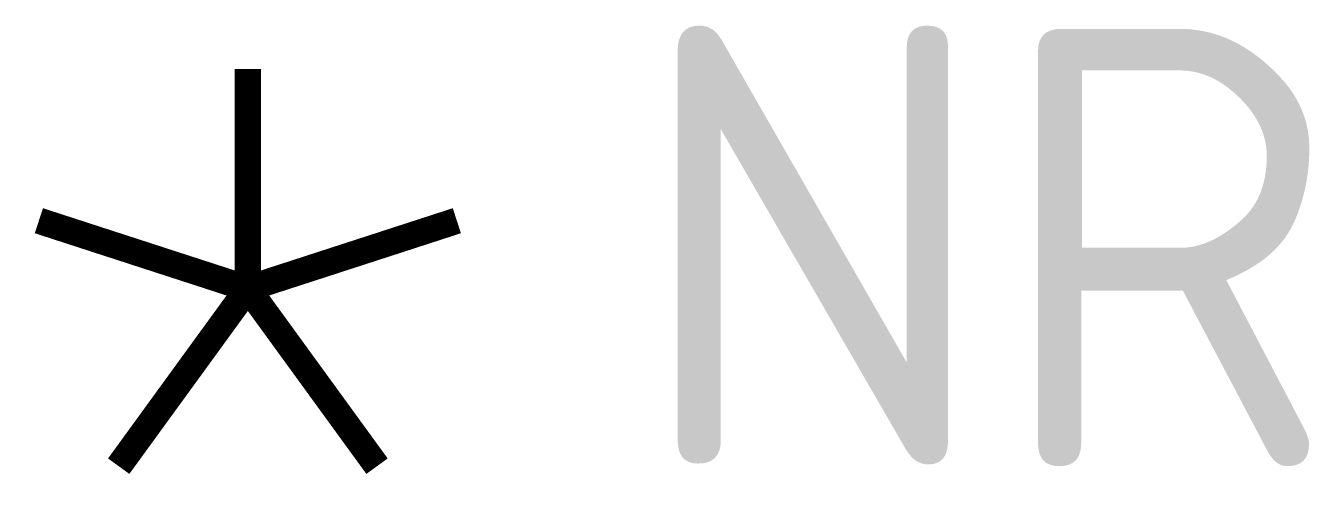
# Model space of a CAD drawing. Extents: x -1.26 to 6.04, y -1.09 to 1.5.
import ezdxf

# ---------------------------------------------------------------- set-up
doc = ezdxf.new("R2010")
doc.units = 0
doc.header["$LTSCALE"] = 0.2
doc.styles.add('NLCS-ISO', font='NLCS-ISO.ttf')

msp = doc.modelspace()

# ---------------------------------------------------------------- linework, layer by layer
at = {"color": 0, "linetype": 'Continuous', "const_width": 0.15, "flags": 128}
for points in [[(0, 0), (0, 1.25)], [(0, 0), (-1.1888, 0.3863)], [(0, 0), (1.1888, 0.3863)], [(0, 0), (-0.7347, -1.0113)], [(0, 0), (0.7347, -1.0113)]]:
    msp.add_lwpolyline(points, dxfattribs=at)

# ---------------------------------------------------------------- texts
at = {"style": 'NLCS-ISO'}
msp.add_attdef('NR', (2.1888, -1.0113), '', height=2.5, dxfattribs=at)

doc.saveas('drawing.dxf')
